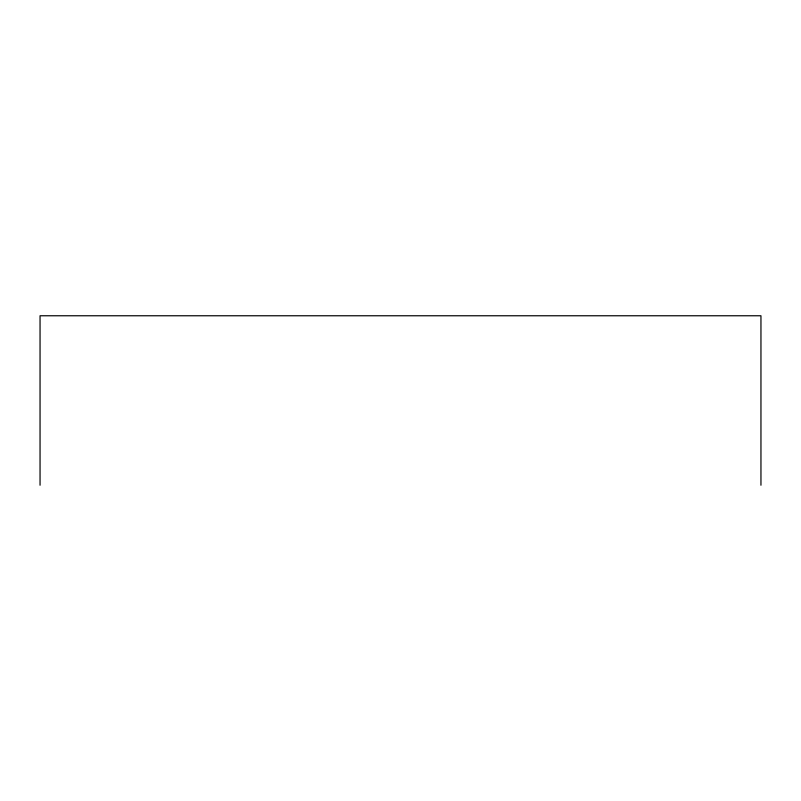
<?xml version="1.0" encoding="UTF-8"?>
<svg xmlns="http://www.w3.org/2000/svg" width="801" height="801" viewBox="0 0 801 801"><rect width="100%" height="100%" fill="white"/><g stroke="black" fill="none" stroke-linecap="round" stroke-linejoin="round"><path stroke-width="1.2" d="M760.95 485.236L760.95 315.764L40.05 315.764L40.05 485.236"/></g></svg>
